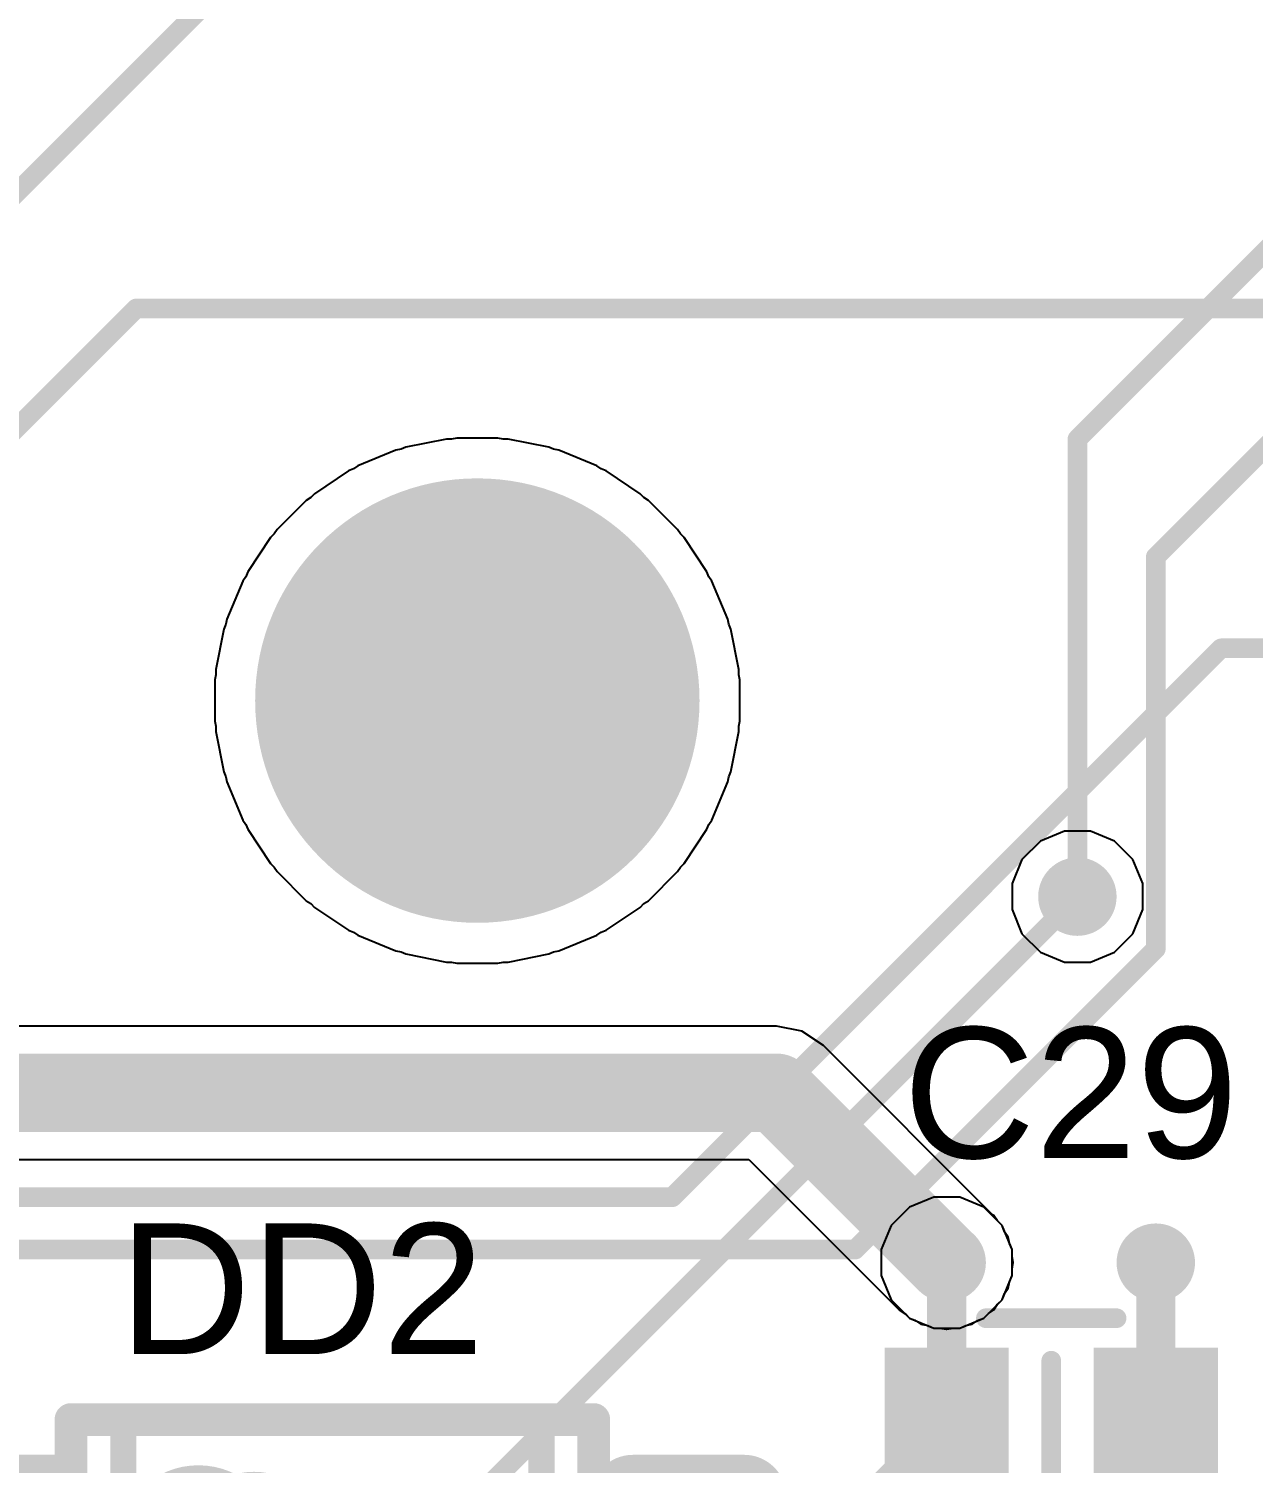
# Model space of a CAD drawing. Header units: inches. Extents: x 0 to 110, y 0 to 95.
# Drawn here: x 77.48 to 86.85, y 28.67 to 39.64 of the extents above; entities that cross this region are included whole.
import ezdxf

# ---------------------------------------------------------------- set-up
doc = ezdxf.new("R2010")
doc.units = ezdxf.units.IN
for name, color, linetype in [('Bottom Layer', 5, 'Continuous'), ('Bottom Solder', 6, 'Continuous'), ('Int1', 16, 'Continuous'), ('Int2', 76, 'Continuous'), ('Mechanical 13', 56, 'Continuous'), ('Mechanical1', 6, 'Continuous'), ('Pad Holes', 156, 'Continuous'), ('Top Layer', 1, 'Continuous'), ('Top Overlay', 2, 'Continuous'), ('Top Paste', 8, 'Continuous'), ('Top Solder', 216, 'Continuous'), ('Via Holes', 16, 'Continuous')]:
    doc.layers.add(name, color=color, linetype=linetype)
doc.styles.add('Arial', font='', dxfattribs={"height": 0.2})
doc.styles.get('Arial').set_extended_font_data('Arial')

# ---------------------------------------------------------------- blocks, each defined once
blk = doc.blocks.new('0603C_714')
at = {"layer": 'Top Layer'}
for points in [[(-1.25000131, -0.52500022), (-1.25000131, 0.52500022), (-0.35000057, 0.52500022), (-0.35000057, -0.52500022)], [(0.34999803, -0.52500022), (0.34999803, 0.52500022), (1.24999877, 0.52500022), (1.24999877, -0.52500022)]]:
    blk.add_hatch(color=1, dxfattribs=at).paths.add_polyline_path(points)
at = {"layer": 'Top Paste'}
for points in [[(-1.25000131, -0.52500022), (-1.25000131, 0.52500022), (-0.35000057, 0.52500022), (-0.35000057, -0.52500022)], [(0.34999803, -0.52500022), (0.34999803, 0.52500022), (1.24999877, 0.52500022), (1.24999877, -0.52500022)]]:
    blk.add_hatch(color=8, dxfattribs=at).paths.add_polyline_path(points)
at = {"layer": 'Top Solder'}
for points in [[(-1.27500253, -0.55000144), (-1.27500253, 0.55000144), (-0.32499935, 0.55000144), (-0.32499935, -0.55000144)], [(0.32499681, -0.55000144), (0.32499681, 0.55000144), (1.27499999, 0.55000144), (1.27499999, -0.55000144)]]:
    blk.add_hatch(color=216, dxfattribs=at).paths.add_polyline_path(points)
at = {"layer": 'Top Overlay'}
for points in [[(-0.499999, 0.77499972, 0.1499997, 0.1499997, 0), (0.499999, 0.77499972, 0.1499997, 0.1499997, 0)], [(0, -0.4499991, 0.1499997, 0.1499997, 0), (0, 0.4499991, 0.1499997, 0.1499997, 0)], [(-0.499999, -0.77499972, 0.1499997, 0.1499997, 0), (0.499999, -0.77499972, 0.1499997, 0.1499997, 0)]]:
    blk.add_lwpolyline(points, format="xyseb", dxfattribs=at)
for points in [[(-0.53749956, 0.77499972, 0.07499858, 0.07499858, 1), (-0.46249844, 0.77499972, 0.07499858, 0.07499858, 1)], [(0.46249844, 0.77499972, 0.07499858, 0.07499858, 1), (0.53749956, 0.77499972, 0.07499858, 0.07499858, 1)], [(-0.03750056, 0.4499991, 0.07499858, 0.07499858, 1), (0.03750056, 0.4499991, 0.07499858, 0.07499858, 1)], [(-0.03750056, -0.4499991, 0.07499858, 0.07499858, 1), (0.03750056, -0.4499991, 0.07499858, 0.07499858, 1)], [(-0.53749956, -0.77499972, 0.07499858, 0.07499858, 1), (-0.46249844, -0.77499972, 0.07499858, 0.07499858, 1)], [(0.46249844, -0.77499972, 0.07499858, 0.07499858, 1), (0.53749956, -0.77499972, 0.07499858, 0.07499858, 1)]]:
    blk.add_lwpolyline(points, format="xyseb", close=True, dxfattribs=at)
blk = doc.blocks.new('SOIC_8_814')
at = {"layer": 'Top Layer'}
blk.add_hatch(color=1, dxfattribs=at).paths.add_polyline_path([(-3.45000072, 1.6050006), (-3.45000072, 2.2049994), (-2.00000108, 2.2049994), (-2.00000108, 1.6050006)])
h = blk.add_hatch(color=1, dxfattribs=at)
edge = h.paths.add_edge_path()
edge.add_arc((3.14999878, 1.905), 0.2999994, 270, 450)
edge.add_line((3.14999878, 2.2049994), (2.29999794, 2.2049994))
edge.add_arc((2.29999794, 1.905), 0.2999994, 90, 270)
edge.add_line((2.29999794, 1.6050006), (3.14999878, 1.6050006))
h = blk.add_hatch(color=1, dxfattribs=at)
edge = h.paths.add_edge_path()
edge.add_arc((-2.30000048, 0.635), 0.2999994, 270, 450)
edge.add_line((-2.30000048, 0.9349993999999999), (-3.15000132, 0.9349993999999999))
edge.add_arc((-3.15000132, 0.635), 0.2999994, 90, 270)
edge.add_line((-3.15000132, 0.3350006), (-2.30000048, 0.3350006))
h = blk.add_hatch(color=1, dxfattribs=at)
edge = h.paths.add_edge_path()
edge.add_arc((3.14999878, 0.635), 0.2999994, 270, 450)
edge.add_line((3.14999878, 0.9349993999999999), (2.29999794, 0.9349993999999999))
edge.add_arc((2.29999794, 0.635), 0.2999994, 90, 270)
edge.add_line((2.29999794, 0.3350006), (3.14999878, 0.3350006))
h = blk.add_hatch(color=1, dxfattribs=at)
edge = h.paths.add_edge_path()
edge.add_arc((-2.30000048, -0.635), 0.2999994, 270, 450)
edge.add_line((-2.30000048, -0.3350006), (-3.15000132, -0.3350006))
edge.add_arc((-3.15000132, -0.635), 0.2999994, 90, 270)
edge.add_line((-3.15000132, -0.9349993999999999), (-2.30000048, -0.9349993999999999))
h = blk.add_hatch(color=1, dxfattribs=at)
edge = h.paths.add_edge_path()
edge.add_arc((3.14999878, -0.635), 0.2999994, 270, 450)
edge.add_line((3.14999878, -0.3350006), (2.29999794, -0.3350006))
edge.add_arc((2.29999794, -0.635), 0.2999994, 90, 270)
edge.add_line((2.29999794, -0.9349993999999999), (3.14999878, -0.9349993999999999))
h = blk.add_hatch(color=1, dxfattribs=at)
edge = h.paths.add_edge_path()
edge.add_arc((-2.30000048, -1.905), 0.2999994, 270, 450)
edge.add_line((-2.30000048, -1.6050006), (-3.15000132, -1.6050006))
edge.add_arc((-3.15000132, -1.905), 0.2999994, 90, 270)
edge.add_line((-3.15000132, -2.2049994), (-2.30000048, -2.2049994))
h = blk.add_hatch(color=1, dxfattribs=at)
edge = h.paths.add_edge_path()
edge.add_arc((3.14999878, -1.905), 0.2999994, 270, 450)
edge.add_line((3.14999878, -1.6050006), (2.29999794, -1.6050006))
edge.add_arc((2.29999794, -1.905), 0.2999994, 90, 270)
edge.add_line((2.29999794, -2.2049994), (3.14999878, -2.2049994))
at = {"layer": 'Top Paste'}
blk.add_hatch(color=8, dxfattribs=at).paths.add_polyline_path([(-3.45000072, 1.6050006), (-3.45000072, 2.2049994), (-2.00000108, 2.2049994), (-2.00000108, 1.6050006)])
h = blk.add_hatch(color=8, dxfattribs=at)
edge = h.paths.add_edge_path()
edge.add_arc((3.14999878, 1.905), 0.2999994, 270, 450)
edge.add_line((3.14999878, 2.2049994), (2.29999794, 2.2049994))
edge.add_arc((2.29999794, 1.905), 0.2999994, 90, 270)
edge.add_line((2.29999794, 1.6050006), (3.14999878, 1.6050006))
h = blk.add_hatch(color=8, dxfattribs=at)
edge = h.paths.add_edge_path()
edge.add_arc((-2.30000048, 0.635), 0.2999994, 270, 450)
edge.add_line((-2.30000048, 0.9349993999999999), (-3.15000132, 0.9349993999999999))
edge.add_arc((-3.15000132, 0.635), 0.2999994, 90, 270)
edge.add_line((-3.15000132, 0.3350006), (-2.30000048, 0.3350006))
h = blk.add_hatch(color=8, dxfattribs=at)
edge = h.paths.add_edge_path()
edge.add_arc((3.14999878, 0.635), 0.2999994, 270, 450)
edge.add_line((3.14999878, 0.9349993999999999), (2.29999794, 0.9349993999999999))
edge.add_arc((2.29999794, 0.635), 0.2999994, 90, 270)
edge.add_line((2.29999794, 0.3350006), (3.14999878, 0.3350006))
h = blk.add_hatch(color=8, dxfattribs=at)
edge = h.paths.add_edge_path()
edge.add_arc((-2.30000048, -0.635), 0.2999994, 270, 450)
edge.add_line((-2.30000048, -0.3350006), (-3.15000132, -0.3350006))
edge.add_arc((-3.15000132, -0.635), 0.2999994, 90, 270)
edge.add_line((-3.15000132, -0.9349993999999999), (-2.30000048, -0.9349993999999999))
h = blk.add_hatch(color=8, dxfattribs=at)
edge = h.paths.add_edge_path()
edge.add_arc((3.14999878, -0.635), 0.2999994, 270, 450)
edge.add_line((3.14999878, -0.3350006), (2.29999794, -0.3350006))
edge.add_arc((2.29999794, -0.635), 0.2999994, 90, 270)
edge.add_line((2.29999794, -0.9349993999999999), (3.14999878, -0.9349993999999999))
h = blk.add_hatch(color=8, dxfattribs=at)
edge = h.paths.add_edge_path()
edge.add_arc((-2.30000048, -1.905), 0.2999994, 270, 450)
edge.add_line((-2.30000048, -1.6050006), (-3.15000132, -1.6050006))
edge.add_arc((-3.15000132, -1.905), 0.2999994, 90, 270)
edge.add_line((-3.15000132, -2.2049994), (-2.30000048, -2.2049994))
h = blk.add_hatch(color=8, dxfattribs=at)
edge = h.paths.add_edge_path()
edge.add_arc((3.14999878, -1.905), 0.2999994, 270, 450)
edge.add_line((3.14999878, -1.6050006), (2.29999794, -1.6050006))
edge.add_arc((2.29999794, -1.905), 0.2999994, 90, 270)
edge.add_line((2.29999794, -2.2049994), (3.14999878, -2.2049994))
at = {"layer": 'Top Solder'}
blk.add_hatch(color=216, dxfattribs=at).paths.add_polyline_path([(-3.475001939999999, 1.57999938), (-3.475001939999999, 2.23000062), (-1.97499986, 2.23000062), (-1.97499986, 1.57999938)])
h = blk.add_hatch(color=216, dxfattribs=at)
edge = h.paths.add_edge_path()
edge.add_arc((3.14999878, 1.905), 0.32500062, 270, 450)
edge.add_line((3.14999878, 2.23000062), (2.29999794, 2.23000062))
edge.add_arc((2.29999794, 1.905), 0.32500062, 90, 270)
edge.add_line((2.29999794, 1.57999938), (3.14999878, 1.57999938))
h = blk.add_hatch(color=216, dxfattribs=at)
edge = h.paths.add_edge_path()
edge.add_arc((-2.30000048, 0.635), 0.32500062, 270, 450)
edge.add_line((-2.30000048, 0.96000062), (-3.15000132, 0.96000062))
edge.add_arc((-3.15000132, 0.635), 0.32500062, 90, 270)
edge.add_line((-3.15000132, 0.30999938), (-2.30000048, 0.30999938))
h = blk.add_hatch(color=216, dxfattribs=at)
edge = h.paths.add_edge_path()
edge.add_arc((3.14999878, 0.635), 0.32500062, 270, 450)
edge.add_line((3.14999878, 0.96000062), (2.29999794, 0.96000062))
edge.add_arc((2.29999794, 0.635), 0.32500062, 90, 270)
edge.add_line((2.29999794, 0.30999938), (3.14999878, 0.30999938))
h = blk.add_hatch(color=216, dxfattribs=at)
edge = h.paths.add_edge_path()
edge.add_arc((-2.30000048, -0.635), 0.32500062, 270, 450)
edge.add_line((-2.30000048, -0.30999938), (-3.15000132, -0.30999938))
edge.add_arc((-3.15000132, -0.635), 0.32500062, 90, 270)
edge.add_line((-3.15000132, -0.96000062), (-2.30000048, -0.96000062))
h = blk.add_hatch(color=216, dxfattribs=at)
edge = h.paths.add_edge_path()
edge.add_arc((3.14999878, -0.635), 0.32500062, 270, 450)
edge.add_line((3.14999878, -0.30999938), (2.29999794, -0.30999938))
edge.add_arc((2.29999794, -0.635), 0.32500062, 90, 270)
edge.add_line((2.29999794, -0.96000062), (3.14999878, -0.96000062))
h = blk.add_hatch(color=216, dxfattribs=at)
edge = h.paths.add_edge_path()
edge.add_arc((-2.30000048, -1.905), 0.32500062, 270, 450)
edge.add_line((-2.30000048, -1.57999938), (-3.15000132, -1.57999938))
edge.add_arc((-3.15000132, -1.905), 0.32500062, 90, 270)
edge.add_line((-3.15000132, -2.23000062), (-2.30000048, -2.23000062))
h = blk.add_hatch(color=216, dxfattribs=at)
edge = h.paths.add_edge_path()
edge.add_arc((3.14999878, -1.905), 0.32500062, 270, 450)
edge.add_line((3.14999878, -1.57999938), (2.29999794, -1.57999938))
edge.add_arc((2.29999794, -1.905), 0.32500062, 90, 270)
edge.add_line((2.29999794, -2.23000062), (3.14999878, -2.23000062))
at = {"layer": 'Mechanical 13'}
for points in [[(-2.00000108, -2.50000008, 0.2499995, 0.2499995, 0), (-2.00000108, 2.50000008, 0.2499995, 0.2499995, 0)], [(-2.00000108, 2.50000008, 0.2499995, 0.2499995, 0), (1.99999854, 2.50000008, 0.2499995, 0.2499995, 0)], [(1.99999854, -2.50000008, 0.2499995, 0.2499995, 0), (1.99999854, 2.50000008, 0.2499995, 0.2499995, 0)], [(-2.00000108, -2.50000008, 0.2499995, 0.2499995, 0), (1.99999854, -2.50000008, 0.2499995, 0.2499995, 0)]]:
    blk.add_lwpolyline(points, format="xyseb", dxfattribs=at)
for points in [[(-2.06250032, 2.50000008, 0.12499848, 0.12499848, 1), (-1.93750184, 2.50000008, 0.12499848, 0.12499848, 1)], [(-2.06250032, 2.50000008, 0.12499848, 0.12499848, 1), (-1.93750184, 2.50000008, 0.12499848, 0.12499848, 1)], [(1.9374993, 2.50000008, 0.12499848, 0.12499848, 1), (2.06249778, 2.50000008, 0.12499848, 0.12499848, 1)], [(1.9374993, 2.50000008, 0.12499848, 0.12499848, 1), (2.06249778, 2.50000008, 0.12499848, 0.12499848, 1)], [(-0.52500276, 1.52500076, 0.2499995, 0.2499995, 1), (-1.52500076, 1.52500076, 0.2499995, 0.2499995, 1)], [(-1.5875, 1.52500076, 0.12499848, 0.12499848, 1), (-1.46250152, 1.52500076, 0.12499848, 0.12499848, 1)], [(-0.587502, 1.52500076, 0.12499848, 0.12499848, 1), (-0.46250352, 1.52500076, 0.12499848, 0.12499848, 1)], [(-2.06250032, -2.50000008, 0.12499848, 0.12499848, 1), (-1.93750184, -2.50000008, 0.12499848, 0.12499848, 1)], [(-2.06250032, -2.50000008, 0.12499848, 0.12499848, 1), (-1.93750184, -2.50000008, 0.12499848, 0.12499848, 1)], [(1.9374993, -2.50000008, 0.12499848, 0.12499848, 1), (2.06249778, -2.50000008, 0.12499848, 0.12499848, 1)], [(1.9374993, -2.50000008, 0.12499848, 0.12499848, 1), (2.06249778, -2.50000008, 0.12499848, 0.12499848, 1)]]:
    blk.add_lwpolyline(points, format="xyseb", close=True, dxfattribs=at)
at = {"layer": 'Top Overlay'}
for points in [[(-2.59999988, 2.75500084, 0.2499995, 0.2499995, 1), (-2.85000192, 2.75500084, 0.2499995, 0.2499995, 1)], [(-2.91250116, 2.75500084, 0.12499848, 0.12499848, 1), (-2.78750268, 2.75500084, 0.12499848, 0.12499848, 1)], [(-2.66249912, 2.75500084, 0.12499848, 0.12499848, 1), (-2.53750064, 2.75500084, 0.12499848, 0.12499848, 1)], [(-1.65000178, 2.50000008, 0.0999998, 0.0999998, 1), (-1.55000198, 2.50000008, 0.0999998, 0.0999998, 1)], [(-1.65000178, 2.50000008, 0.0999998, 0.0999998, 1), (-1.55000198, 2.50000008, 0.0999998, 0.0999998, 1)], [(1.54999944, 2.50000008, 0.0999998, 0.0999998, 1), (1.64999924, 2.50000008, 0.0999998, 0.0999998, 1)], [(1.54999944, 2.50000008, 0.0999998, 0.0999998, 1), (1.64999924, 2.50000008, 0.0999998, 0.0999998, 1)], [(-0.30000194, 1.49999954, 0.5999987999999999, 0.5999987999999999, 1), (-0.90000074, 1.49999954, 0.5999987999999999, 0.5999987999999999, 1)], [(-1.05000044, 1.49999954, 0.2999994, 0.2999994, 1), (-0.75000104, 1.49999954, 0.2999994, 0.2999994, 1)], [(-0.4500016399999999, 1.49999954, 0.2999994, 0.2999994, 1), (-0.15000224, 1.49999954, 0.2999994, 0.2999994, 1)], [(-1.65000178, -2.50000008, 0.0999998, 0.0999998, 1), (-1.55000198, -2.50000008, 0.0999998, 0.0999998, 1)], [(-1.65000178, -2.50000008, 0.0999998, 0.0999998, 1), (-1.55000198, -2.50000008, 0.0999998, 0.0999998, 1)], [(1.54999944, -2.50000008, 0.0999998, 0.0999998, 1), (1.64999924, -2.50000008, 0.0999998, 0.0999998, 1)], [(1.54999944, -2.50000008, 0.0999998, 0.0999998, 1), (1.64999924, -2.50000008, 0.0999998, 0.0999998, 1)]]:
    blk.add_lwpolyline(points, format="xyseb", close=True, dxfattribs=at)
for points in [[(-1.60000188, 2.50000008, 0.1999996, 0.1999996, 0), (1.59999934, 2.50000008, 0.1999996, 0.1999996, 0)], [(-1.60000188, -2.50000008, 0.1999996, 0.1999996, 0), (-1.60000188, 2.50000008, 0.1999996, 0.1999996, 0)], [(1.59999934, -2.50000008, 0.1999996, 0.1999996, 0), (1.59999934, 2.50000008, 0.1999996, 0.1999996, 0)], [(-1.60000188, -2.50000008, 0.1999996, 0.1999996, 0), (1.59999934, -2.50000008, 0.1999996, 0.1999996, 0)]]:
    blk.add_lwpolyline(points, format="xyseb", dxfattribs=at)

msp = doc.modelspace()

# ---------------------------------------------------------------- hatches: boundary and pattern name
at = {"layer": 'Bottom Layer'}
h = msp.add_hatch(color=5, dxfattribs=at)
edge = h.paths.add_edge_path()
edge.add_arc((85.49999917999999, 33.00000004), 0.2999994, 0, 360)
h = msp.add_hatch(color=5, dxfattribs=at)
edge = h.paths.add_edge_path()
edge.add_arc((84.49999863999999, 30.20000056), 0.2999994, 0, 360)
h = msp.add_hatch(color=5, dxfattribs=at)
edge = h.paths.add_edge_path()
edge.add_arc((86.09999798, 30.20000056), 0.2999994, 0, 360)
at = {"layer": 'Bottom Solder'}
h = msp.add_hatch(color=6, dxfattribs=at)
edge = h.paths.add_edge_path()
edge.add_arc((80.90909395999999, 34.50000465999999), 1.69999914, 0, 360)
at = {"layer": 'Int1'}
h = msp.add_hatch(color=16, dxfattribs=at)
edge = h.paths.add_edge_path()
edge.add_arc((85.49999917999999, 33.00000004), 0.2999994, 0, 360)
h = msp.add_hatch(color=16, dxfattribs=at)
edge = h.paths.add_edge_path()
edge.add_arc((84.49999863999999, 30.20000056), 0.2999994, 0, 360)
h = msp.add_hatch(color=16, dxfattribs=at)
edge = h.paths.add_edge_path()
edge.add_arc((86.09999798, 30.20000056), 0.2999994, 0, 360)
at = {"layer": 'Int2'}
h = msp.add_hatch(color=76, dxfattribs=at)
edge = h.paths.add_edge_path()
edge.add_arc((85.49999917999999, 33.00000004), 0.2999994, 0, 360)
h = msp.add_hatch(color=76, dxfattribs=at)
edge = h.paths.add_edge_path()
edge.add_arc((84.49999863999999, 30.20000056), 0.2999994, 0, 360)
h = msp.add_hatch(color=76, dxfattribs=at)
edge = h.paths.add_edge_path()
edge.add_arc((86.09999798, 30.20000056), 0.2999994, 0, 360)
at = {"layer": 'Pad Holes'}
h = msp.add_hatch(color=7, dxfattribs=at)
edge = h.paths.add_edge_path()
edge.add_arc((80.90909395999999, 34.50000465999999), 1.59999934, 0, 360)
at = {"layer": 'Top Layer'}
h = msp.add_hatch(color=1, dxfattribs=at)
edge = h.paths.add_edge_path()
edge.add_arc((85.49999917999999, 33.00000004), 0.2999994, 0, 360)
h = msp.add_hatch(color=1, dxfattribs=at)
edge = h.paths.add_edge_path()
edge.add_arc((84.49999863999999, 30.20000056), 0.2999994, 0, 360)
h = msp.add_hatch(color=1, dxfattribs=at)
edge = h.paths.add_edge_path()
edge.add_arc((86.09999798, 30.20000056), 0.2999994, 0, 360)
at = {"layer": 'Top Solder'}
h = msp.add_hatch(color=216, dxfattribs=at)
edge = h.paths.add_edge_path()
edge.add_arc((80.90909395999999, 34.50000465999999), 1.69999914, 0, 360)
at = {"layer": 'Via Holes'}
h = msp.add_hatch(color=7, dxfattribs=at)
edge = h.paths.add_edge_path()
edge.add_arc((85.49999917999999, 33.00000004), 0.1499997, 0, 360)
h = msp.add_hatch(color=7, dxfattribs=at)
edge = h.paths.add_edge_path()
edge.add_arc((84.49999863999999, 30.20000056), 0.1499997, 0, 360)
h = msp.add_hatch(color=7, dxfattribs=at)
edge = h.paths.add_edge_path()
edge.add_arc((86.09999798, 30.20000056), 0.1499997, 0, 360)

# ---------------------------------------------------------------- linework, layer by layer
at = {"layer": 'Bottom Layer'}
for points in [[(85.49999917999999, 36.49999811999999, 0.1499997, 0.1499997, 0), (87.60999242, 38.60999136, 0.1499997, 0.1499997, 0)], [(86.10000052, 35.59999991999999, 0.1499997, 0.1499997, 0), (87.79999966, 37.29999906, 0.1499997, 0.1499997, 0)], [(85.49999917999999, 33.00000004, 0.1499997, 0.1499997, 0), (85.49999917999999, 36.49999811999999, 0.1499997, 0.1499997, 0)], [(86.10000052, 32.5999983, 0.1499997, 0.1499997, 0), (86.10000052, 35.59999991999999, 0.1499997, 0.1499997, 0)], [(83.80000258, 30.30000035999999, 0.1499997, 0.1499997, 0), (86.10000052, 32.5999983, 0.1499997, 0.1499997, 0)], [(62.80000139999999, 30.30000035999999, 0.1499997, 0.1499997, 0), (83.80000258, 30.30000035999999, 0.1499997, 0.1499997, 0)]]:
    msp.add_lwpolyline(points, format="xyseb", dxfattribs=at)
for points in [[(85.46249861999999, 36.49999811999999, 0.07499858, 0.07499858, 1), (85.53749974, 36.49999811999999, 0.07499858, 0.07499858, 1)], [(85.46249861999999, 36.49999811999999, 0.07499858, 0.07499858, 1), (85.53749974, 36.49999811999999, 0.07499858, 0.07499858, 1)], [(86.06249996, 35.59999991999999, 0.07499858, 0.07499858, 1), (86.13750107999999, 35.59999991999999, 0.07499858, 0.07499858, 1)], [(86.06249996, 35.59999991999999, 0.07499858, 0.07499858, 1), (86.13750107999999, 35.59999991999999, 0.07499858, 0.07499858, 1)], [(85.46249861999999, 33.00000004, 0.07499858, 0.07499858, 1), (85.53749974, 33.00000004, 0.07499858, 0.07499858, 1)], [(86.06249996, 32.5999983, 0.07499858, 0.07499858, 1), (86.13750107999999, 32.5999983, 0.07499858, 0.07499858, 1)], [(86.06249996, 32.5999983, 0.07499858, 0.07499858, 1), (86.13750107999999, 32.5999983, 0.07499858, 0.07499858, 1)], [(83.76250202, 30.30000035999999, 0.07499858, 0.07499858, 1), (83.83750314, 30.30000035999999, 0.07499858, 0.07499858, 1)], [(83.76250202, 30.30000035999999, 0.07499858, 0.07499858, 1), (83.83750314, 30.30000035999999, 0.07499858, 0.07499858, 1)]]:
    msp.add_lwpolyline(points, format="xyseb", close=True, dxfattribs=at)
at = {"layer": 'Int1'}
for p, q in [((80.36282378, 36.43851488), (80.32570421999999, 36.42314026)), ((80.67194178, 36.5000032), (80.36282378, 36.43851488)), ((80.71211188, 36.5000032), (80.67194178, 36.5000032)), ((80.75150727999998, 36.5078391), (80.71211188, 36.5000032)), ((81.06667809999999, 36.5078391), (80.75150727999998, 36.5078391)), ((81.1060735, 36.5000032), (81.06667809999999, 36.5078391)), ((81.14624359999999, 36.5000032), (81.1060735, 36.5000032)), ((81.4553616, 36.43851488), (81.14624359999999, 36.5000032)), ((81.49247353999999, 36.4231428), (81.4553616, 36.43851488)), ((80.28631644000001, 36.41530436), (79.99513592, 36.294695)), ((80.32570421999999, 36.42314026), (80.28631644000001, 36.41530436)), ((81.53186894, 36.4153069), (81.49247353999999, 36.4231428)), ((81.82304946, 36.294695), (81.53186894, 36.4153069)), ((79.92462806, 36.25700648), (79.66257117999999, 36.0819065)), ((79.96173491999998, 36.27237602), (79.92462806, 36.25700648)), ((79.99513592, 36.294695), (79.96173491999998, 36.27237602)), ((81.85645299999999, 36.27237602), (81.82304946, 36.294695)), ((81.89355732, 36.25700648), (81.85645299999999, 36.27237602)), ((82.15561419999999, 36.0819065), (81.89355732, 36.25700648)), ((79.6007679, 36.03118778), (79.3779083, 35.80832818)), ((79.63417398, 36.05350929999999), (79.6007679, 36.03118778)), ((79.66257117999999, 36.0819065), (79.63417398, 36.05350929999999)), ((82.18401394, 36.05350676), (82.15561419999999, 36.0819065)), ((82.21741748, 36.03118778), (82.18401394, 36.05350676)), ((82.44027707999999, 35.80832818), (82.21741748, 36.03118778)), ((79.3779083, 35.80832818), (79.35558931999999, 35.77492464)), ((82.46259859999999, 35.7749221), (82.44027707999999, 35.80832818)), ((79.32718958, 35.7465249), (79.1520896, 35.48446802)), ((79.35558931999999, 35.77492464), (79.32718958, 35.7465249)), ((82.4909958, 35.7465249), (82.46259859999999, 35.7749221)), ((82.66609577999999, 35.48446802), (82.4909958, 35.7465249)), ((79.1520896, 35.48446802), (79.13672005999999, 35.4473637)), ((82.68146532, 35.44736116), (82.66609577999999, 35.48446802)), ((79.11440108, 35.41396015999999), (78.99378918, 35.12277964)), ((79.13672005999999, 35.4473637), (79.11440108, 35.41396015999999)), ((82.7037843, 35.41396015999999), (82.68146532, 35.44736116)), ((82.82439365999998, 35.12277964), (82.7037843, 35.41396015999999)), ((78.99378918, 35.12277964), (78.98595328, 35.0833817)), ((82.83222955999999, 35.08339186), (82.82439365999998, 35.12277964)), ((78.97058119999998, 35.04626976), (78.90909542, 34.73715176)), ((78.98595328, 35.0833817), (78.97058119999998, 35.04626976)), ((82.84760417999999, 35.0462723), (82.83222955999999, 35.08339186)), ((82.9090925, 34.73715429999999), (82.84760417999999, 35.0462723)), ((78.90909542, 34.6969842), (78.90125952, 34.6575888)), ((78.90909542, 34.73715176), (78.90909542, 34.6969842)), ((82.9090925, 34.6969842), (82.9090925, 34.73715429999999)), ((82.91692839999999, 34.6575888), (82.9090925, 34.6969842)), ((78.90125952, 34.6575888), (78.90125952, 34.34241798)), ((82.91692839999999, 34.34241798), (82.91692839999999, 34.6575888)), ((78.90125952, 34.34241798), (78.90909542, 34.30302258)), ((78.90909542, 34.30302258), (78.90909542, 34.26285502)), ((78.90909542, 34.26285502), (78.97058119999998, 33.95373702)), ((82.84760417999999, 33.95373447999999), (82.9090925, 34.26285248)), ((82.9090925, 34.30302258), (82.91692839999999, 34.34241798)), ((82.9090925, 34.26285248), (82.9090925, 34.30302258)), ((78.97058119999998, 33.95373702), (78.98595581999999, 33.91661746)), ((78.98595581999999, 33.91661746), (78.99379171999999, 33.87722714)), ((82.8243962, 33.87722714), (82.8322321, 33.91662254)), ((82.8322321, 33.91662254), (82.84760417999999, 33.95373447999999)), ((78.99379171999999, 33.87722714), (79.11440108, 33.58604662)), ((82.7037843, 33.58604662), (82.8243962, 33.87722714)), ((79.11440108, 33.58604662), (79.13672005999999, 33.55264562)), ((82.68146532, 33.55264308), (82.7037843, 33.58604662)), ((79.13672005999999, 33.55264562), (79.1520896, 33.51553876)), ((79.1520896, 33.51553876), (79.32718958, 33.25348188)), ((82.4909958, 33.25348188), (82.66609577999999, 33.51553876)), ((82.66609577999999, 33.51553876), (82.68146532, 33.55264308)), ((85.40054294, 33.49999904), (85.2167714, 33.42388032)), ((85.59945542, 33.49999904), (85.40054294, 33.49999904)), ((85.78322696, 33.42388032), (85.59945542, 33.49999904)), ((85.2167714, 33.42388032), (85.0761189, 33.28322781999999)), ((85.92387946, 33.28322781999999), (85.78322696, 33.42388032)), ((85.0761189, 33.28322781999999), (85.00000018, 33.09945628)), ((85.99999817999999, 33.09945628), (85.92387946, 33.28322781999999)), ((79.32718958, 33.25348188), (79.35558678, 33.22508468)), ((79.35558678, 33.22508468), (79.3779083, 33.1916786)), ((79.3779083, 33.1916786), (79.6007679, 32.968819)), ((82.21741748, 32.968819), (82.44027707999999, 33.1916786)), ((82.44027707999999, 33.1916786), (82.46259606, 33.22508214)), ((82.46259606, 33.22508214), (82.4909958, 33.25348188)), ((85.00000018, 33.09945628), (85.00000018, 32.90054379999999)), ((85.99999817999999, 32.90054379999999), (85.99999817999999, 33.09945628)), ((79.6007679, 32.968819), (79.63417144, 32.94650002)), ((79.63417144, 32.94650002), (79.66257117999999, 32.91810028)), ((82.15561419999999, 32.91810028), (82.18401139999999, 32.94649748)), ((82.18401139999999, 32.94649748), (82.21741748, 32.968819)), ((79.66257117999999, 32.91810028), (79.92462806, 32.7430003)), ((81.89355732, 32.7430003), (82.15561419999999, 32.91810028)), ((85.00000018, 32.90054379999999), (85.0761189, 32.71677226)), ((85.92387946, 32.71677226), (85.99999817999999, 32.90054379999999)), ((79.92462806, 32.7430003), (79.96173238, 32.72763076)), ((79.96173238, 32.72763076), (79.99513592, 32.70531178)), ((81.82304946, 32.70531178), (81.85645045999999, 32.72763076)), ((81.85645045999999, 32.72763076), (81.89355732, 32.7430003)), ((85.0761189, 32.71677226), (85.2167714, 32.57611976)), ((85.78322696, 32.57611976), (85.92387946, 32.71677226)), ((79.99513592, 32.70531178), (80.28631644000001, 32.58469988)), ((81.53186894, 32.58470241999999), (81.82304946, 32.70531178)), ((80.28631644000001, 32.58469988), (80.32571438, 32.57686398)), ((80.32571438, 32.57686398), (80.36282632, 32.5614919)), ((80.36282632, 32.5614919), (80.67194432, 32.50000612)), ((80.67194432, 32.50000612), (80.71211188, 32.50000612)), ((80.71211188, 32.50000612), (80.75150727999998, 32.49217022)), ((80.75150727999998, 32.49217022), (81.06667809999999, 32.49217022)), ((81.06667809999999, 32.49217022), (81.1060735, 32.50000612)), ((81.1060735, 32.50000612), (81.14624106, 32.50000612)), ((81.14624106, 32.50000612), (81.45535905999999, 32.5614919)), ((81.45535905999999, 32.5614919), (81.49247862, 32.57686652)), ((81.49247862, 32.57686652), (81.53186894, 32.58470241999999)), ((85.2167714, 32.57611976), (85.40054294, 32.50000104)), ((85.40054294, 32.50000104), (85.59945542, 32.50000104)), ((85.59945542, 32.50000104), (85.78322696, 32.57611976)), ((84.21677086, 30.62388084), (84.07611836, 30.48322834)), ((84.40054239999999, 30.69999956), (84.21677086, 30.62388084)), ((84.59945488, 30.69999956), (84.40054239999999, 30.69999956)), ((84.78322641999999, 30.62388084), (84.59945488, 30.69999956)), ((84.92387892, 30.48322834), (84.78322641999999, 30.62388084)), ((84.07611836, 30.48322834), (83.99999964, 30.2994568)), ((84.99999763999999, 30.2994568), (84.92387892, 30.48322834)), ((83.99999964, 30.2994568), (83.99999964, 30.10054432)), ((84.99999763999999, 30.10054432), (84.99999763999999, 30.2994568)), ((83.99999964, 30.10054432), (84.07611836, 29.91677278)), ((84.92387892, 29.91677278), (84.99999763999999, 30.10054432)), ((84.07611836, 29.91677278), (84.21677086, 29.77612028)), ((84.78322641999999, 29.77612028), (84.92387892, 29.91677278)), ((84.21677086, 29.77612028), (84.40054239999999, 29.70000156)), ((84.59945488, 29.70000156), (84.78322641999999, 29.77612028)), ((84.40054239999999, 29.70000156), (84.59945488, 29.70000156))]:
    msp.add_line(p, q, dxfattribs=at)
at = {"layer": 'Int2'}
for p, q in [((80.36282378, 36.43851488), (80.32570421999999, 36.42314026)), ((80.67194178, 36.5000032), (80.36282378, 36.43851488)), ((80.71211188, 36.5000032), (80.67194178, 36.5000032)), ((80.75150727999998, 36.5078391), (80.71211188, 36.5000032)), ((81.06667809999999, 36.5078391), (80.75150727999998, 36.5078391)), ((81.1060735, 36.5000032), (81.06667809999999, 36.5078391)), ((81.14624359999999, 36.5000032), (81.1060735, 36.5000032)), ((81.4553616, 36.43851488), (81.14624359999999, 36.5000032)), ((81.49247353999999, 36.4231428), (81.4553616, 36.43851488)), ((80.28631644000001, 36.41530436), (79.99513592, 36.294695)), ((80.32570421999999, 36.42314026), (80.28631644000001, 36.41530436)), ((81.53186894, 36.4153069), (81.49247353999999, 36.4231428)), ((81.82304946, 36.294695), (81.53186894, 36.4153069)), ((79.92462806, 36.25700648), (79.66257117999999, 36.0819065)), ((79.96173491999998, 36.27237602), (79.92462806, 36.25700648)), ((79.99513592, 36.294695), (79.96173491999998, 36.27237602)), ((81.85645299999999, 36.27237602), (81.82304946, 36.294695)), ((81.89355732, 36.25700648), (81.85645299999999, 36.27237602)), ((82.15561419999999, 36.0819065), (81.89355732, 36.25700648)), ((79.6007679, 36.03118778), (79.3779083, 35.80832818)), ((79.63417398, 36.05350929999999), (79.6007679, 36.03118778)), ((79.66257117999999, 36.0819065), (79.63417398, 36.05350929999999)), ((82.18401394, 36.05350676), (82.15561419999999, 36.0819065)), ((82.21741748, 36.03118778), (82.18401394, 36.05350676)), ((82.44027707999999, 35.80832818), (82.21741748, 36.03118778)), ((79.3779083, 35.80832818), (79.35558931999999, 35.77492464)), ((82.46259859999999, 35.7749221), (82.44027707999999, 35.80832818)), ((79.32718958, 35.7465249), (79.1520896, 35.48446802)), ((79.35558931999999, 35.77492464), (79.32718958, 35.7465249)), ((82.4909958, 35.7465249), (82.46259859999999, 35.7749221)), ((82.66609577999999, 35.48446802), (82.4909958, 35.7465249)), ((79.1520896, 35.48446802), (79.13672005999999, 35.4473637)), ((82.68146532, 35.44736116), (82.66609577999999, 35.48446802)), ((79.11440108, 35.41396015999999), (78.99378918, 35.12277964)), ((79.13672005999999, 35.4473637), (79.11440108, 35.41396015999999)), ((82.7037843, 35.41396015999999), (82.68146532, 35.44736116)), ((82.82439365999998, 35.12277964), (82.7037843, 35.41396015999999)), ((78.99378918, 35.12277964), (78.98595328, 35.0833817)), ((82.83222955999999, 35.08339186), (82.82439365999998, 35.12277964)), ((78.97058119999998, 35.04626976), (78.90909542, 34.73715176)), ((78.98595328, 35.0833817), (78.97058119999998, 35.04626976)), ((82.84760417999999, 35.0462723), (82.83222955999999, 35.08339186)), ((82.9090925, 34.73715429999999), (82.84760417999999, 35.0462723)), ((78.90909542, 34.6969842), (78.90125952, 34.6575888)), ((78.90909542, 34.73715176), (78.90909542, 34.6969842)), ((82.9090925, 34.6969842), (82.9090925, 34.73715429999999)), ((82.91692839999999, 34.6575888), (82.9090925, 34.6969842)), ((78.90125952, 34.6575888), (78.90125952, 34.34241798)), ((82.91692839999999, 34.34241798), (82.91692839999999, 34.6575888)), ((78.90125952, 34.34241798), (78.90909542, 34.30302258)), ((78.90909542, 34.30302258), (78.90909542, 34.26285502)), ((78.90909542, 34.26285502), (78.97058119999998, 33.95373702)), ((82.84760417999999, 33.95373447999999), (82.9090925, 34.26285248)), ((82.9090925, 34.30302258), (82.91692839999999, 34.34241798)), ((82.9090925, 34.26285248), (82.9090925, 34.30302258)), ((78.97058119999998, 33.95373702), (78.98595581999999, 33.91661746)), ((78.98595581999999, 33.91661746), (78.99379171999999, 33.87722714)), ((82.8243962, 33.87722714), (82.8322321, 33.91662254)), ((82.8322321, 33.91662254), (82.84760417999999, 33.95373447999999)), ((78.99379171999999, 33.87722714), (79.11440108, 33.58604662)), ((82.7037843, 33.58604662), (82.8243962, 33.87722714)), ((79.11440108, 33.58604662), (79.13672005999999, 33.55264562)), ((82.68146532, 33.55264308), (82.7037843, 33.58604662)), ((79.13672005999999, 33.55264562), (79.1520896, 33.51553876)), ((79.1520896, 33.51553876), (79.32718958, 33.25348188)), ((82.4909958, 33.25348188), (82.66609577999999, 33.51553876)), ((82.66609577999999, 33.51553876), (82.68146532, 33.55264308)), ((85.40054294, 33.49999904), (85.2167714, 33.42388032)), ((85.59945542, 33.49999904), (85.40054294, 33.49999904)), ((85.78322696, 33.42388032), (85.59945542, 33.49999904)), ((85.2167714, 33.42388032), (85.0761189, 33.28322781999999)), ((85.92387946, 33.28322781999999), (85.78322696, 33.42388032)), ((85.0761189, 33.28322781999999), (85.00000018, 33.09945628)), ((85.99999817999999, 33.09945628), (85.92387946, 33.28322781999999)), ((79.32718958, 33.25348188), (79.35558678, 33.22508468)), ((79.35558678, 33.22508468), (79.3779083, 33.1916786)), ((79.3779083, 33.1916786), (79.6007679, 32.968819)), ((82.21741748, 32.968819), (82.44027707999999, 33.1916786)), ((82.44027707999999, 33.1916786), (82.46259606, 33.22508214)), ((82.46259606, 33.22508214), (82.4909958, 33.25348188)), ((85.00000018, 33.09945628), (85.00000018, 32.90054379999999)), ((85.99999817999999, 32.90054379999999), (85.99999817999999, 33.09945628)), ((79.6007679, 32.968819), (79.63417144, 32.94650002)), ((79.63417144, 32.94650002), (79.66257117999999, 32.91810028)), ((82.15561419999999, 32.91810028), (82.18401139999999, 32.94649748)), ((82.18401139999999, 32.94649748), (82.21741748, 32.968819)), ((79.66257117999999, 32.91810028), (79.92462806, 32.7430003)), ((81.89355732, 32.7430003), (82.15561419999999, 32.91810028)), ((85.00000018, 32.90054379999999), (85.0761189, 32.71677226)), ((85.92387946, 32.71677226), (85.99999817999999, 32.90054379999999)), ((79.92462806, 32.7430003), (79.96173238, 32.72763076)), ((79.96173238, 32.72763076), (79.99513592, 32.70531178)), ((81.82304946, 32.70531178), (81.85645045999999, 32.72763076)), ((81.85645045999999, 32.72763076), (81.89355732, 32.7430003)), ((85.0761189, 32.71677226), (85.2167714, 32.57611976)), ((85.78322696, 32.57611976), (85.92387946, 32.71677226)), ((79.99513592, 32.70531178), (80.28631644000001, 32.58469988)), ((81.53186894, 32.58470241999999), (81.82304946, 32.70531178)), ((80.28631644000001, 32.58469988), (80.32571438, 32.57686398)), ((80.32571438, 32.57686398), (80.36282632, 32.5614919)), ((80.36282632, 32.5614919), (80.67194432, 32.50000612)), ((80.67194432, 32.50000612), (80.71211188, 32.50000612)), ((80.71211188, 32.50000612), (80.75150727999998, 32.49217022)), ((80.75150727999998, 32.49217022), (81.06667809999999, 32.49217022)), ((81.06667809999999, 32.49217022), (81.1060735, 32.50000612)), ((81.1060735, 32.50000612), (81.14624106, 32.50000612)), ((81.14624106, 32.50000612), (81.45535905999999, 32.5614919)), ((81.45535905999999, 32.5614919), (81.49247862, 32.57686652)), ((81.49247862, 32.57686652), (81.53186894, 32.58470241999999)), ((85.2167714, 32.57611976), (85.40054294, 32.50000104)), ((85.40054294, 32.50000104), (85.59945542, 32.50000104)), ((85.59945542, 32.50000104), (85.78322696, 32.57611976)), ((83.19705483999999, 32.00979628), (54.66109972, 32.00979628)), ((83.39214462, 31.97099016), (83.19705483999999, 32.00979628)), ((83.55753418, 31.86047984), (83.39214462, 31.97099016)), ((84.85160576, 30.56640826), (83.55753418, 31.86047984)), ((54.44993682, 30.99020472), (82.98589194, 30.99020472)), ((82.98589194, 30.99020472), (84.13657544, 29.83952122)), ((84.86047798, 30.5604799), (84.85160576, 30.56640826)), ((84.88836972, 30.51873754), (84.86047798, 30.5604799)), ((84.92387892, 30.48322834), (84.88836972, 30.51873754)), ((84.94309401999999, 30.43683524), (84.92387892, 30.48322834)), ((84.9709883, 30.39509034), (84.94309401999999, 30.43683524)), ((84.98078507999999, 30.34584228), (84.9709883, 30.39509034)), ((84.99999763999999, 30.2994568), (84.98078507999999, 30.34584228)), ((84.99999763999999, 30.24925116), (84.99999763999999, 30.2994568)), ((85.00979441999999, 30.20000056), (84.99999763999999, 30.24925116)), ((84.99999763999999, 30.15074996), (85.00979441999999, 30.20000056)), ((84.98078507999999, 30.05415884), (84.99999763999999, 30.10054432)), ((84.99999763999999, 30.10054432), (84.99999763999999, 30.15074996)), ((84.92387892, 29.91677278), (84.94309401999999, 29.96316588)), ((84.94309401999999, 29.96316588), (84.9709883, 30.00491078)), ((84.9709883, 30.00491078), (84.98078507999999, 30.05415884)), ((84.86047798, 29.83952122), (84.88836972, 29.88126358)), ((84.88836972, 29.88126358), (84.92387892, 29.91677278)), ((84.13657544, 29.83952122), (84.18719001999999, 29.80570112)), ((84.18719001999999, 29.80570112), (84.21677086, 29.77612028)), ((84.21677086, 29.77612028), (84.2554195, 29.7601132)), ((84.2554195, 29.7601132), (84.301965, 29.7290109)), ((84.69508842, 29.7290109), (84.73683331999999, 29.75690518)), ((84.73683331999999, 29.75690518), (84.78322641999999, 29.77612028)), ((84.78322641999999, 29.77612028), (84.81873561999998, 29.81162948)), ((84.81873561999998, 29.81162948), (84.86047798, 29.83952122)), ((84.301965, 29.7290109), (84.35687472, 29.7180889)), ((84.35687472, 29.7180889), (84.40054239999999, 29.70000156)), ((84.40054239999999, 29.70000156), (84.44780418, 29.70000156)), ((84.44780418, 29.70000156), (84.49705478, 29.69020478)), ((84.49705478, 29.69020478), (84.49999863999999, 29.69020478)), ((84.49999863999999, 29.69020478), (84.54924924, 29.70000156)), ((84.54924924, 29.70000156), (84.59945488, 29.70000156)), ((84.59945488, 29.70000156), (84.64584036, 29.71921412)), ((84.64584036, 29.71921412), (84.69508842, 29.7290109))]:
    msp.add_line(p, q, dxfattribs=at)
for points in [[(54.44993682, 31.5000005, 0.5999987999999999, 0.5999987999999999, 0), (83.19705483999999, 31.5000005, 0.5999987999999999, 0.5999987999999999, 0)], [(83.19705483999999, 31.5000005, 0.5999987999999999, 0.5999987999999999, 0), (84.49705478, 30.20000056, 0.5999987999999999, 0.5999987999999999, 0)], [(84.49705478, 30.20000056, 0.5999987999999999, 0.5999987999999999, 0), (84.49999863999999, 30.20000056, 0.5999987999999999, 0.5999987999999999, 0)]]:
    msp.add_lwpolyline(points, format="xyseb", dxfattribs=at)
for points in [[(83.04705514, 31.5000005, 0.2999994, 0.2999994, 1), (83.34705453999999, 31.5000005, 0.2999994, 0.2999994, 1)], [(83.04705514, 31.5000005, 0.2999994, 0.2999994, 1), (83.34705453999999, 31.5000005, 0.2999994, 0.2999994, 1)], [(84.34705507999999, 30.20000056, 0.2999994, 0.2999994, 1), (84.64705448, 30.20000056, 0.2999994, 0.2999994, 1)], [(84.34705507999999, 30.20000056, 0.2999994, 0.2999994, 1), (84.64705448, 30.20000056, 0.2999994, 0.2999994, 1)], [(84.34999893999999, 30.20000056, 0.2999994, 0.2999994, 1), (84.64999834, 30.20000056, 0.2999994, 0.2999994, 1)]]:
    msp.add_lwpolyline(points, format="xyseb", close=True, dxfattribs=at)
at = {"layer": 'Mechanical1'}
for points in [[(82.5090933, 34.50000465999999, 0.1999996, 0.1999996, 1), (79.30909462, 34.50000465999999, 0.1999996, 0.1999996, 1)], [(79.25909472, 34.50000465999999, 0.0999998, 0.0999998, 1), (79.35909452, 34.50000465999999, 0.0999998, 0.0999998, 1)], [(82.45909339999999, 34.50000465999999, 0.0999998, 0.0999998, 1), (82.55909319999999, 34.50000465999999, 0.0999998, 0.0999998, 1)]]:
    msp.add_lwpolyline(points, format="xyseb", close=True, dxfattribs=at)
at = {"layer": 'Top Layer'}
for points in [[(69.97500102, 30.97500028, 0.1499997, 0.1499997, 0), (78.89999968, 39.89999894, 0.1499997, 0.1499997, 0)], [(70.90000044, 30.09999822, 0.1499997, 0.1499997, 0), (78.30000342, 37.5000012, 0.1499997, 0.1499997, 0)], [(78.30000342, 37.5000012, 0.1499997, 0.1499997, 0), (92.39001079999998, 37.5000012, 0.1499997, 0.1499997, 0)], [(82.4000003, 30.69999956, 0.1499997, 0.1499997, 0), (86.59999952, 34.89999878, 0.1499997, 0.1499997, 0)], [(86.59999952, 34.89999878, 0.1499997, 0.1499997, 0), (92.12999354, 34.89999878, 0.1499997, 0.1499997, 0)], [(80.59999882, 28.09999968, 0.1499997, 0.1499997, 0), (85.49999917999999, 33.00000004, 0.1499997, 0.1499997, 0)], [(73.99999932, 30.69999956, 0.1499997, 0.1499997, 0), (82.4000003, 30.69999956, 0.1499997, 0.1499997, 0)], [(84.49999863999999, 29.00000042, 0.2999994, 0.2999994, 0), (84.49999863999999, 30.20000056, 0.2999994, 0.2999994, 0)], [(86.09999798, 29.00000042, 0.2999994, 0.2999994, 0), (86.09999798, 30.20000056, 0.2999994, 0.2999994, 0)], [(84.49999863999999, 28.92500184, 0.2999994, 0.2999994, 0), (84.49999863999999, 29.00000042, 0.2999994, 0.2999994, 0)], [(83.97999714, 28.40500034, 0.2999994, 0.2999994, 0), (84.49999863999999, 28.92500184, 0.2999994, 0.2999994, 0)]]:
    msp.add_lwpolyline(points, format="xyseb", dxfattribs=at)
for points in [[(78.26250285999998, 37.5000012, 0.07499858, 0.07499858, 1), (78.33750398, 37.5000012, 0.07499858, 0.07499858, 1)], [(78.26250285999998, 37.5000012, 0.07499858, 0.07499858, 1), (78.33750398, 37.5000012, 0.07499858, 0.07499858, 1)], [(86.56249895999999, 34.89999878, 0.07499858, 0.07499858, 1), (86.63750008, 34.89999878, 0.07499858, 0.07499858, 1)], [(86.56249895999999, 34.89999878, 0.07499858, 0.07499858, 1), (86.63750008, 34.89999878, 0.07499858, 0.07499858, 1)], [(85.46249861999999, 33.00000004, 0.07499858, 0.07499858, 1), (85.53749974, 33.00000004, 0.07499858, 0.07499858, 1)], [(82.36249973999999, 30.69999956, 0.07499858, 0.07499858, 1), (82.43750086, 30.69999956, 0.07499858, 0.07499858, 1)], [(82.36249973999999, 30.69999956, 0.07499858, 0.07499858, 1), (82.43750086, 30.69999956, 0.07499858, 0.07499858, 1)], [(84.42500006, 30.20000056, 0.1499997, 0.1499997, 1), (84.57499722, 30.20000056, 0.1499997, 0.1499997, 1)], [(86.02499939999998, 30.20000056, 0.1499997, 0.1499997, 1), (86.17499656, 30.20000056, 0.1499997, 0.1499997, 1)], [(84.42500006, 29.00000042, 0.1499997, 0.1499997, 1), (84.57499722, 29.00000042, 0.1499997, 0.1499997, 1)], [(84.42500006, 29.00000042, 0.1499997, 0.1499997, 1), (84.57499722, 29.00000042, 0.1499997, 0.1499997, 1)], [(86.02499939999998, 29.00000042, 0.1499997, 0.1499997, 1), (86.17499656, 29.00000042, 0.1499997, 0.1499997, 1)], [(84.42500006, 28.92500184, 0.1499997, 0.1499997, 1), (84.57499722, 28.92500184, 0.1499997, 0.1499997, 1)], [(84.42500006, 28.92500184, 0.1499997, 0.1499997, 1), (84.57499722, 28.92500184, 0.1499997, 0.1499997, 1)]]:
    msp.add_lwpolyline(points, format="xyseb", close=True, dxfattribs=at)

# ---------------------------------------------------------------- block references
for name, p in [('0603C_714', (85.29999957999999, 29.00000042)), ('SOIC_8_814', (79.79999787999999, 26.50000034))]:
    msp.add_blockref(name, p)

# ---------------------------------------------------------------- texts
at = {"layer": 'Top Overlay', "style": 'Arial'}
for s, p in [('C29', (84.16709608, 31.00016152)), ('DD2', (78.16709791999999, 29.50016198))]:
    msp.add_text(s, height=1.00000054, dxfattribs=at).set_placement(p)

doc.saveas('drawing.dxf')
